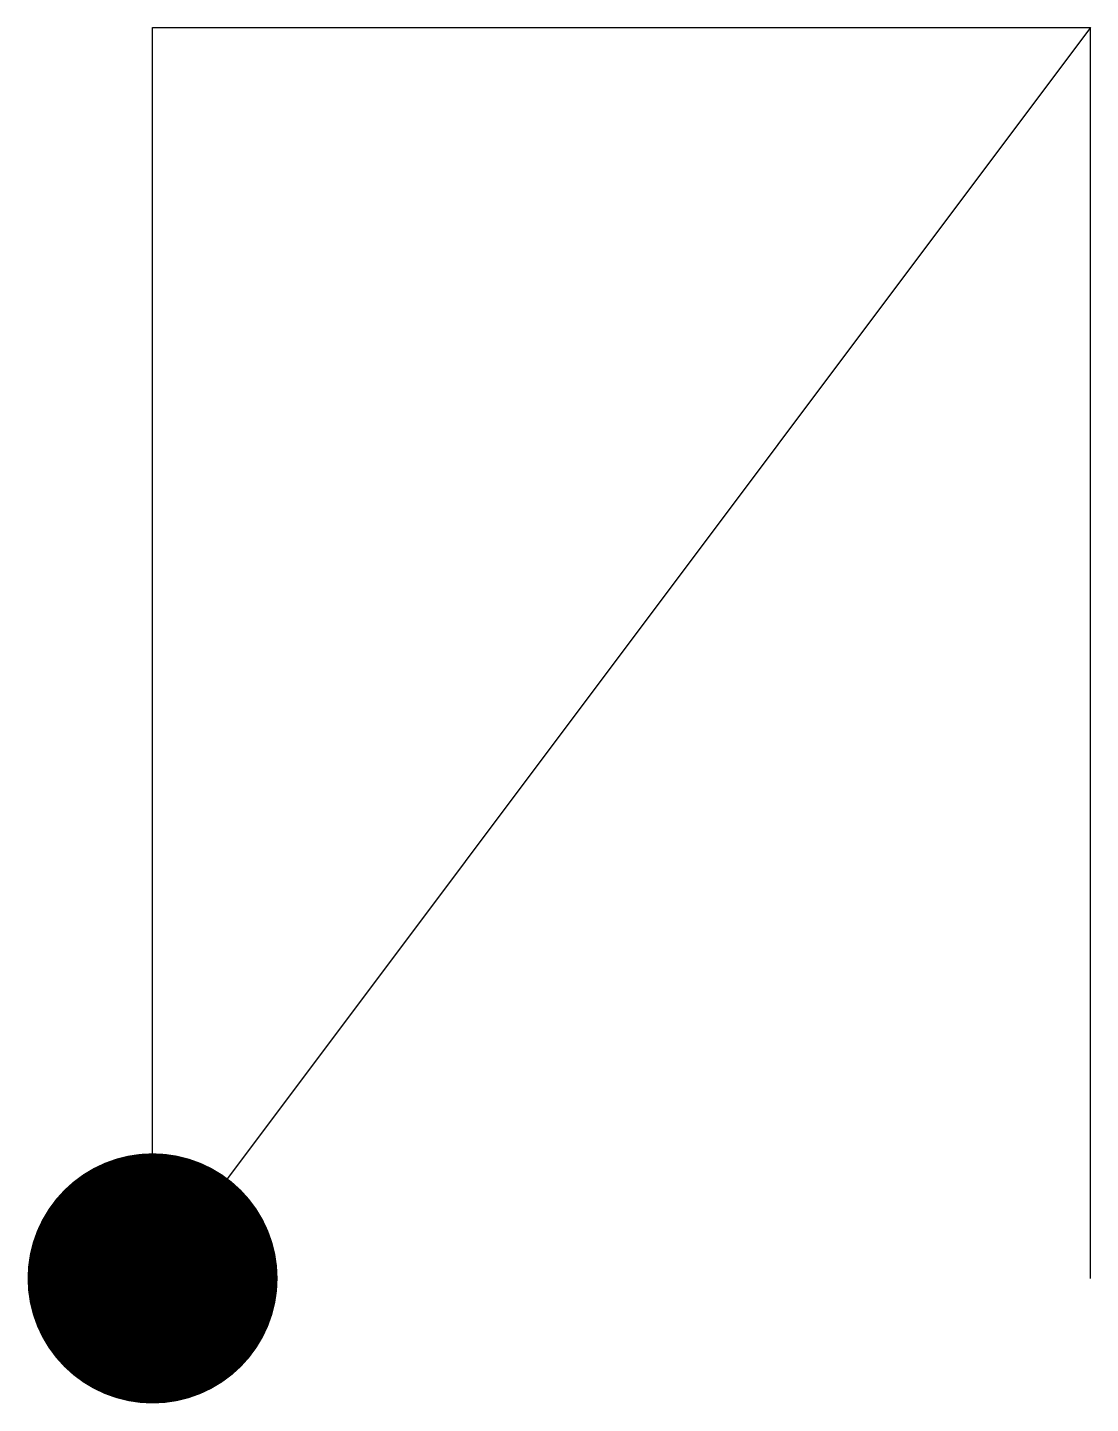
# Model space of a CAD drawing. Header units: millimetres. Extents: x -10134.349 to -10134.043, y 43.538 to 43.934.
import ezdxf

# ---------------------------------------------------------------- set-up
doc = ezdxf.new("R2010")
doc.units = ezdxf.units.MM
doc.header["$LTSCALE"] = 10
doc.layers.add('Tub_Válvulas', color=2, linetype='Continuous')

msp = doc.modelspace()

# ---------------------------------------------------------------- linework, layer by layer
at = {"layer": 'Tub_Válvulas'}
for p, q in [((-10134.31283, 43.93375), (-10134.04283, 43.93375)), ((-10134.31283, 43.57375), (-10134.31283, 43.93375)), ((-10134.04283, 43.93375), (-10134.31283, 43.57375)), ((-10134.04283, 43.57375), (-10134.04283, 43.93375))]:
    msp.add_line(p, q, dxfattribs=at)
at = {"layer": 'Tub_Válvulas', "const_width": 0.036}
msp.add_lwpolyline([(-10134.33083, 43.57375, 1), (-10134.29483, 43.57375, 1)], format="xyb", close=True, dxfattribs=at)

doc.saveas('drawing.dxf')
